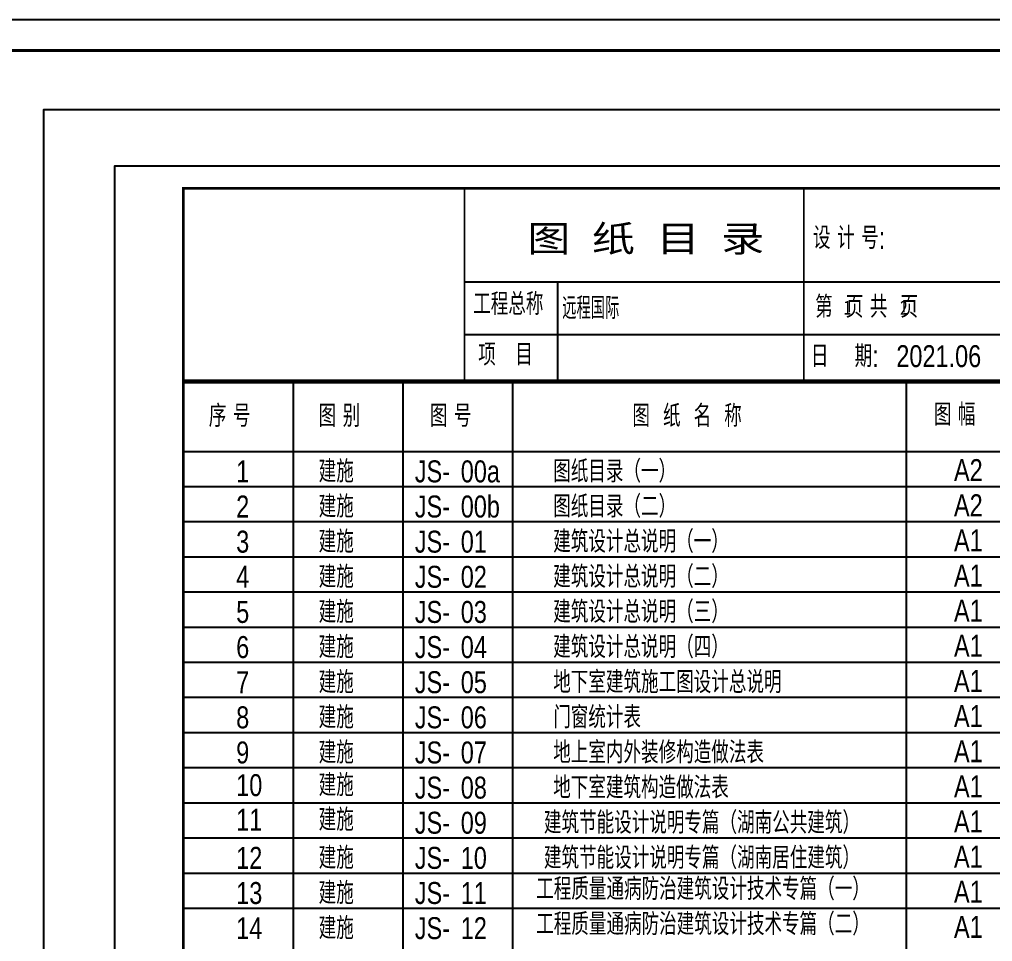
# Paper-space layout 'Layout1' of a CAD drawing. Extents: x 52 to 242751, y 71 to 90516.
# Drawn here: x 26666 to 48829, y 69521 to 90516 of the extents above; entities that cross this region are included whole.
import ezdxf

# ---------------------------------------------------------------- set-up
doc = ezdxf.new("R2010")
doc.units = 0
doc.header["$LTSCALE"] = 10
doc.header["$MEASUREMENT"] = 0
doc.layers.get('0').update_dxf_attribs({"linetype": 'CONTINUOUS'})
for name, color, linetype in [('BORDER', 7, 'CONTINUOUS'), ('PUB_TEXT', 7, 'CONTINUOUS'), ('PUB_TITLE', 4, 'CONTINUOUS')]:
    doc.layers.add(name, color=color, linetype=linetype)
doc.styles.add('_HZTXT', font='ros.shx', dxfattribs={"width": 0.8, "bigfont": 'hztxt.shx'})
doc.styles.add('HZTXT', font='TXT', dxfattribs={"bigfont": 'HZTXT'})
doc.styles.add('TQ1', font='simhei.ttf')
doc.styles.add('样式 1', font='simhei.ttf', dxfattribs={"width": 1.01})

# ---------------------------------------------------------------- blocks, each defined once
blk = doc.blocks.new('ASDFASDFSD')
at = {"style": '_HZTXT', "width": 0.8}
blk.add_text('JS-', height=500, dxfattribs=at).set_placement((-43, -71))

psp = doc.layouts.get("Layout1")

# ---------------------------------------------------------------- linework, layer by layer
at = {"layer": 'BORDER'}
psp.add_lwpolyline([(50745, 50574), (27219, 50574), (27219, 88465), (50745, 88465)], close=True, dxfattribs=at)
at = {"layer": 'PUB_TITLE'}
for p, q in [((30399, 86674), (49330, 86674)), ((38922, 84536), (38922, 82274)), ((32899, 82274), (32899, 51874)), ((35399, 82274), (35399, 51874)), ((37899, 82274), (37899, 51874)), ((46863, 82243), (46863, 51874)), ((49330, 79874), (30399, 79874)), ((49330, 79074), (30399, 79074)), ((49330, 78274), (30399, 78274)), ((49330, 77474), (30399, 77474)), ((49330, 76674), (30399, 76674)), ((49330, 75874), (30399, 75874)), ((49330, 75074), (30399, 75074)), ((49330, 74274), (30399, 74274)), ((49330, 73474), (30399, 73474)), ((49330, 72674), (30399, 72674)), ((49330, 71874), (30399, 71874)), ((49330, 71074), (30399, 71074)), ((49330, 70274), (30399, 70274))]:
    psp.add_line(p, q, dxfattribs=at)
for points in [[(52, 48516), (52, 90516), (59452, 90516), (59452, 48516)], [(49830, 51374), (49830, 87174), (28830, 87174), (28830, 51374)]]:
    psp.add_lwpolyline(points, close=True, dxfattribs=at)
at = {"layer": 'PUB_TITLE', "const_width": 70.7}
psp.add_lwpolyline([(1756, 49223), (58745, 49223), (58745, 89809), (1756, 89809)], close=True, dxfattribs=at)
at = {"layer": 'PUB_TITLE'}
for points, const_width in [([(30399, 51874), (49330, 51874), (30399, 51874), (30399, 86674), (49330, 86674), (49330, 51874)], 60), ([(36802, 86674), (36802, 82274)], 45), ([(44531, 86674), (44531, 82274)], 45), ([(49330, 84536), (36802, 84536)], 45), ([(49330, 83342), (36802, 83342)], 45), ([(49330, 82274), (30399, 82274)], 100), ([(49330, 80674), (30399, 80674)], 45)]:
    psp.add_lwpolyline(points, dxfattribs=dict(at, const_width=const_width))

# ---------------------------------------------------------------- block references
for p in [(35714, 80047), (35714, 79247), (35714, 78447), (35714, 77647), (35714, 76847), (35714, 76047), (35714, 75247), (35714, 74447), (35714, 73647), (35714, 72847), (35714, 72047), (35714, 71247), (35714, 70447), (35714, 69647)]:
    psp.add_blockref('ASDFASDFSD', p)

# ---------------------------------------------------------------- texts
for s, style, width, p in [('设 计 号:', '_HZTXT', 0.8, (44739, 85291)), ('工程总称', '_HZTXT', 0.8, (37000, 83786)), ('远程国际', 'HZTXT', 0.65, (39028, 83695)), ('项   目', '_HZTXT', 0.8, (37114, 82635)), (' 日    期:', '_HZTXT', 0.8, (44544, 82600)), ('2021.06', '_HZTXT', 0.8, (46638, 82600)), ('序 号', '_HZTXT', 0.8, (30979, 81240)), ('图  纸  名  称', '_HZTXT', 0.8, (40626, 81240)), ('图 幅', '_HZTXT', 0.8, (47491, 81268)), ('图 别', '_HZTXT', 0.8, (33481, 81240)), ('图 号', '_HZTXT', 0.8, (36012, 81240)), ('1', '_HZTXT', 0.8, (31602, 79976)), ('建施', '_HZTXT', 0.8, (33481, 79976)), ('00a', '_HZTXT', 0.8, (36717, 79976)), ('图纸目录（一）', '_HZTXT', 0.8, (38823, 79977)), ('A2', '_HZTXT', 0.8, (47951, 80005)), ('2', '_HZTXT', 0.8, (31602, 79176)), ('建施', '_HZTXT', 0.8, (33481, 79176)), ('00b', '_HZTXT', 0.8, (36717, 79176)), ('图纸目录（二）', '_HZTXT', 0.8, (38823, 79177)), ('A2', '_HZTXT', 0.8, (47951, 79205)), ('建施', '_HZTXT', 0.8, (33481, 78376)), ('建筑设计总说明（一）', '_HZTXT', 0.8, (38823, 78377)), ('A1', '_HZTXT', 0.8, (47951, 78405)), ('3', '_HZTXT', 0.8, (31602, 78376)), ('01', '_HZTXT', 0.8, (36717, 78376)), ('4', '_HZTXT', 0.8, (31602, 77576)), ('建施', '_HZTXT', 0.8, (33481, 77576)), ('02', '_HZTXT', 0.8, (36717, 77576)), ('建筑设计总说明（二）', '_HZTXT', 0.8, (38823, 77577)), ('A1', '_HZTXT', 0.8, (47951, 77605)), ('5', '_HZTXT', 0.8, (31602, 76776)), ('建施', '_HZTXT', 0.8, (33481, 76776)), ('03', '_HZTXT', 0.8, (36717, 76776)), ('建筑设计总说明（三）', '_HZTXT', 0.8, (38823, 76777)), ('A1', '_HZTXT', 0.8, (47951, 76805)), ('6', '_HZTXT', 0.8, (31602, 75976)), ('建施', '_HZTXT', 0.8, (33481, 75976)), ('04', '_HZTXT', 0.8, (36717, 75976)), ('建筑设计总说明（四）', '_HZTXT', 0.8, (38823, 75977)), ('A1', '_HZTXT', 0.8, (47951, 76005)), ('7', '_HZTXT', 0.8, (31602, 75176)), ('建施', '_HZTXT', 0.8, (33481, 75176)), ('05', '_HZTXT', 0.8, (36717, 75176)), ('地下室建筑施工图设计总说明', '_HZTXT', 0.8, (38823, 75177)), ('A1', '_HZTXT', 0.8, (47951, 75205)), ('建施', '_HZTXT', 0.8, (33481, 74376)), ('门窗统计表', '_HZTXT', 0.8, (38823, 74377)), ('8', '_HZTXT', 0.8, (31602, 74376)), ('06', '_HZTXT', 0.8, (36717, 74376)), ('A1', '_HZTXT', 0.8, (47951, 74405)), ('9', '_HZTXT', 0.8, (31602, 73576)), ('建施', '_HZTXT', 0.8, (33481, 73576)), ('07', '_HZTXT', 0.8, (36717, 73576)), ('地上室内外装修构造做法表', '_HZTXT', 0.8, (38823, 73577)), ('A1', '_HZTXT', 0.8, (47951, 73605)), ('建施', '_HZTXT', 0.8, (33481, 72832)), ('10', '_HZTXT', 0.8, (31602, 72832)), ('08', '_HZTXT', 0.8, (36717, 72776)), ('地下室建筑构造做法表', '_HZTXT', 0.8, (38823, 72777)), ('A1', '_HZTXT', 0.8, (47951, 72805)), ('11', '_HZTXT', 0.8, (31602, 72044)), ('建施', '_HZTXT', 0.8, (33481, 72044)), ('09', '_HZTXT', 0.8, (36717, 71976)), ('建筑节能设计说明专篇（湖南公共建筑）', '_HZTXT', 0.8, (38611, 71977)), ('A1', '_HZTXT', 0.8, (47951, 72005)), ('12', '_HZTXT', 0.8, (31602, 71176)), ('建施', '_HZTXT', 0.8, (33481, 71176)), ('10', '_HZTXT', 0.8, (36717, 71176)), ('建筑节能设计说明专篇（湖南居住建筑） ', '_HZTXT', 0.8, (38611, 71177)), ('A1', '_HZTXT', 0.8, (47951, 71205)), ('建施', '_HZTXT', 0.8, (33481, 70376)), ('工程质量通病防治建筑设计技术专篇（一）', '_HZTXT', 0.8, (38435, 70467)), ('13', '_HZTXT', 0.8, (31602, 70376)), ('11', '_HZTXT', 0.8, (36717, 70376)), ('A1', '_HZTXT', 0.8, (47951, 70405)), ('14', '_HZTXT', 0.8, (31602, 69576)), ('建施', '_HZTXT', 0.8, (33481, 69576)), ('12', '_HZTXT', 0.8, (36717, 69576)), ('工程质量通病防治建筑设计技术专篇（二）', '_HZTXT', 0.8, (38435, 69667)), ('A1', '_HZTXT', 0.8, (47951, 69605))]:
    psp.add_text(s, height=500, dxfattribs=dict(style=style, width=width)).set_placement(p)
at = {"layer": 'PUB_TEXT', "width": 0.8}
for s, height, style, p in [('第  页 共  页', 500, '_HZTXT', (44789, 83723)), ('1', 320, '样式 1', (45436, 83796)), ('2', 320, '样式 1', (46723, 83796))]:
    psp.add_text(s, height=height, dxfattribs=dict(at, style=style)).set_placement(p)
at = {"layer": 'PUB_TITLE', "style": 'TQ1', "width": 1.2}
psp.add_text('图 纸 目 录', height=600, dxfattribs=at).set_placement((38232, 85227))

doc.saveas('drawing.dxf')
